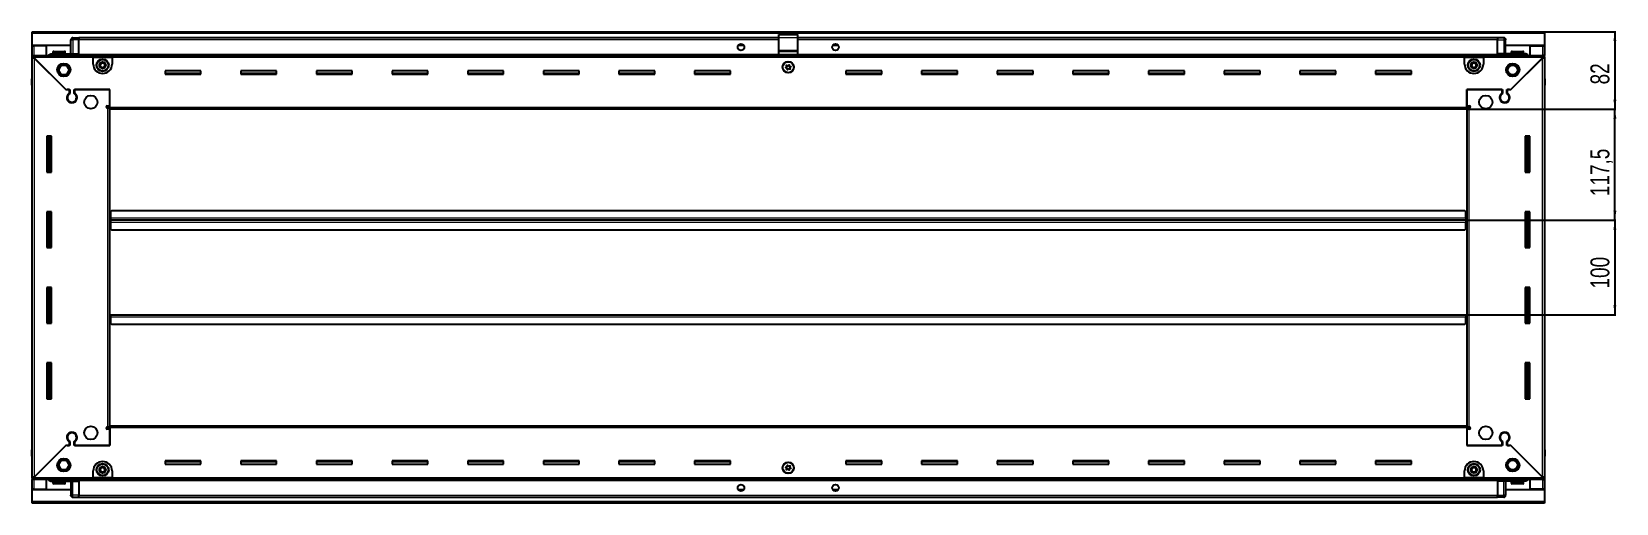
# Model space of a CAD drawing. Header units: millimetres. Extents: x 1132 to 7087, y -1042 to 1875.
# Drawn here: x 5412 to 7087, y 1198 to 1697 of the extents above; entities that cross this region are included whole.
import ezdxf

# ---------------------------------------------------------------- set-up
doc = ezdxf.new("R2010")
doc.units = ezdxf.units.MM
doc.layers.add('FORMAT', color=7, linetype='Continuous')
doc.styles.add('SLDTEXTSTYLE0', font='TXT', dxfattribs={"width": 0.75})
doc.dimstyles.new('SLDDIMSTYLE0', dxfattribs={"dimtxt": 20, "dimasz": 10, "dimexe": 0, "dimexo": 0.0625, "dimgap": 5, "dimtad": 2, "dimdec": 1, "dimrnd": 1e-09, "dimzin": 12, "dimdsep": 46, "dimtxsty": 'SLDTEXTSTYLE0', "dimsah": 1, "dimcen": 0.09, "dimadec": 0, "dimazin": 3, "dimtfac": 1, "dimtofl": 0, "dimtmove": 0, "dimatfit": 3, "dimfxl": 0, "dimfrac": 2, "dimtolj": 1, "dimtzin": 12, "dimarcsym": 0})

# ---------------------------------------------------------------- blocks, each defined once
blk = doc.blocks.new('_D_6')
at = {"layer": 'FORMAT'}
for p, q in [((7011.1, 1696.6), (7086.6, 1696.6)), ((7085.6, 1696.6), (7085.6, 1614.6)), ((6929.1, 1614.6), (7086.6, 1614.6))]:
    blk.add_line(p, q, dxfattribs=at)
for points in [[(7085.6, 1696.6), (7084.1, 1686.6), (7087.2, 1686.6)], [(7085.6, 1614.6), (7087.2, 1624.6), (7084.1, 1624.6)]]:
    blk.add_solid(points, dxfattribs=at)
at = {"layer": 'FORMAT', "insert": (7059.8, 1640.8), "char_height": 20, "attachment_point": 1, "rotation": 90, "style": 'SLDTEXTSTYLE0'}
blk.add_mtext('82', dxfattribs=at)
blk = doc.blocks.new('_D_7')
at = {"layer": 'FORMAT'}
for p, q in [((6929.1, 1614.6), (7086.6, 1614.6)), ((7085.6, 1497.1), (7085.6, 1614.6)), ((6928.1, 1497.1), (7086.6, 1497.1))]:
    blk.add_line(p, q, dxfattribs=at)
for points in [[(7085.6, 1614.6), (7084.1, 1604.6), (7087.2, 1604.6)], [(7085.6, 1497.1), (7087.2, 1507.1), (7084.1, 1507.1)]]:
    blk.add_solid(points, dxfattribs=at)
at = {"layer": 'FORMAT', "insert": (7059.8, 1522.6), "char_height": 20, "attachment_point": 1, "rotation": 90, "style": 'SLDTEXTSTYLE0'}
blk.add_mtext('117,5', dxfattribs=at)
blk = doc.blocks.new('_D_8')
at = {"layer": 'FORMAT'}
for p, q in [((6928.1, 1497.1), (7086.6, 1497.1)), ((7085.6, 1497.1), (7085.6, 1397.1)), ((6928.1, 1397.1), (7086.6, 1397.1))]:
    blk.add_line(p, q, dxfattribs=at)
for points in [[(7085.6, 1497.1), (7084.1, 1487.1), (7087.2, 1487.1)], [(7085.6, 1397.1), (7087.2, 1407.1), (7084.1, 1407.1)]]:
    blk.add_solid(points, dxfattribs=at)
at = {"layer": 'FORMAT', "insert": (7059.8, 1424.9), "char_height": 20, "attachment_point": 1, "rotation": 90, "style": 'SLDTEXTSTYLE0'}
blk.add_mtext('100', dxfattribs=at)

msp = doc.modelspace()

# ---------------------------------------------------------------- linework, layer by layer
at = {"color": 7, "linetype": 'Continuous', "lineweight": 25}
for p, q in [((5412.12, 1694.5), (5412.12, 1696.6)), ((5412.12, 1696.6), (7011.12, 1696.6)), ((5412.12, 1682.1), (5412.12, 1694.5)), ((6201.62, 1693.6), (6221.62, 1693.6)), ((6201.62, 1690.34), (6201.62, 1693.6)), ((6221.62, 1690.34), (6221.62, 1693.6)), ((7011.12, 1696.6), (7011.12, 1694.5)), ((7011.12, 1694.5), (7011.12, 1682.1)), ((5453.12, 1682.1), (5412.12, 1682.1)), ((5412.12, 1681.6), (5412.12, 1682.1)), ((5412.12, 1681.6), (5414.22, 1681.6)), ((5412.12, 1671.35), (5412.12, 1681.6)), ((5413.62, 1681.6), (5413.62, 1682.1)), ((5427.12, 1681.6), (5414.22, 1681.6)), ((5427.12, 1671.35), (5427.12, 1681.6)), ((5434.92, 1675.8), (5446.32, 1675.8)), ((5453.12, 1673.1), (5453.12, 1688.1)), ((5453.79, 1689.6), (5453.79, 1689.6)), ((5455.12, 1690.1), (5461.62, 1690.1)), ((5455.12, 1690.1), (5461.62, 1690.1)), ((5461.62, 1690.1), (5461.62, 1690.1)), ((5461.62, 1690.1), (5461.62, 1690.1)), ((5461.62, 1690.1), (5461.62, 1688.1)), ((6201.62, 1689.95), (5461.62, 1689.95)), ((5461.62, 1673.1), (5461.62, 1688.1)), ((6164.49, 1682.1), (6158.74, 1682.1)), ((6201.62, 1677.19), (6201.62, 1690.34)), ((6201.62, 1676.1), (6201.62, 1677.19)), ((6201.62, 1676.1), (6221.62, 1676.1)), ((6201.62, 1672.6), (6201.62, 1676.1)), ((6221.62, 1677.19), (6221.62, 1690.34)), ((6961.62, 1689.95), (6221.62, 1689.95)), ((6221.62, 1676.1), (6221.62, 1677.19)), ((6221.62, 1672.6), (6221.62, 1676.1)), ((6264.49, 1682.1), (6258.74, 1682.1)), ((6961.62, 1690.1), (6961.62, 1690.1)), ((6968.12, 1690.1), (6961.62, 1690.1)), ((6968.12, 1690.1), (6961.62, 1690.1)), ((6961.62, 1690.1), (6961.62, 1688.1)), ((6961.62, 1673.1), (6961.62, 1688.1)), ((6970.12, 1688.1), (6970.12, 1688.1)), ((6970.12, 1673.1), (6970.12, 1688.1)), ((7011.12, 1682.1), (6970.12, 1682.1)), ((6976.92, 1675.8), (6988.32, 1675.8)), ((6996.12, 1671.35), (6996.12, 1681.6)), ((6996.12, 1681.6), (7009.02, 1681.6)), ((7009.02, 1681.6), (7011.12, 1681.6)), ((7009.62, 1681.6), (7009.62, 1682.1)), ((7011.12, 1681.6), (7011.12, 1682.1)), ((7011.12, 1681.6), (7011.12, 1671.35)), ((5412.12, 1669.85), (5412.12, 1671.35)), ((5412.12, 1671.35), (5413.12, 1671.35)), ((5412.12, 1669.35), (5412.12, 1669.85)), ((5412.12, 1669.85), (5413.12, 1669.85)), ((5412.12, 1224.85), (5412.12, 1669.35)), ((5413.62, 1669.35), (5412.12, 1669.35)), ((5413.12, 1669.85), (5413.12, 1671.35)), ((5413.12, 1671.35), (5476.62, 1671.35)), ((5413.72, 1669.25), (5447.62, 1635.35)), ((5448.32, 1634.65), (5414.22, 1668.75)), ((5432.62, 1673.1), (5461.62, 1673.1)), ((5434.12, 1675), (5434.12, 1673.1)), ((5447.12, 1673.1), (5447.12, 1675)), ((5461.54, 1671.35), (5461.62, 1673.07)), ((5461.62, 1673.1), (5461.62, 1672.6)), ((5461.62, 1671.95), (6961.62, 1671.95)), ((5476.62, 1669.25), (5476.62, 1671.35)), ((5476.62, 1671.35), (5496.62, 1671.35)), ((5476.62, 1669.85), (5496.62, 1669.85)), ((5476.62, 1662.35), (5476.62, 1669.25)), ((5496.62, 1671.35), (5496.62, 1669.25)), ((5496.62, 1671.35), (6926.62, 1671.35)), ((5496.62, 1669.25), (5496.62, 1662.35)), ((6201.62, 1672.6), (6221.62, 1672.6)), ((6205.62, 1672.6), (6205.62, 1671.95)), ((6208.12, 1671.95), (6208.12, 1672.6)), ((6215.12, 1671.95), (6215.12, 1672.6)), ((6217.62, 1671.95), (6217.62, 1672.6)), ((6926.62, 1669.25), (6926.62, 1671.35)), ((6926.62, 1671.35), (6946.62, 1671.35)), ((6926.62, 1669.85), (6946.62, 1669.85)), ((6926.62, 1662.35), (6926.62, 1669.25)), ((6946.62, 1671.35), (7010.12, 1671.35)), ((6946.62, 1671.35), (6946.62, 1669.25)), ((6946.62, 1669.25), (6946.62, 1662.35)), ((6961.62, 1673.1), (6961.62, 1672.6)), ((6990.62, 1673.1), (6961.62, 1673.1)), ((6961.62, 1673.07), (6961.69, 1671.35)), ((7009.02, 1668.75), (6974.92, 1634.65)), ((6975.62, 1635.35), (7009.52, 1669.25)), ((6976.12, 1675), (6976.12, 1673.1)), ((6989.12, 1673.1), (6989.12, 1675)), ((7009.62, 1669.35), (7011.12, 1669.35)), ((7010.12, 1669.85), (7010.12, 1671.35)), ((7010.12, 1671.35), (7011.12, 1671.35)), ((7010.12, 1669.85), (7011.12, 1669.85)), ((7011.12, 1669.85), (7011.12, 1671.35)), ((7011.12, 1669.85), (7011.12, 1669.35)), ((7011.12, 1669.35), (7011.12, 1224.85)), ((5411.62, 1646.6), (5411.62, 1640.1)), ((5411.62, 1640.1), (5411.62, 1646.6)), ((5590.62, 1655.1), (5552.62, 1655.1)), ((5552.62, 1655.1), (5552.62, 1651.6)), ((5590.62, 1652.35), (5552.62, 1652.35)), ((5552.62, 1651.6), (5590.62, 1651.6)), ((5590.62, 1651.6), (5590.62, 1655.1)), ((5670.62, 1655.1), (5632.62, 1655.1)), ((5632.62, 1655.1), (5632.62, 1651.6)), ((5670.62, 1652.35), (5632.62, 1652.35)), ((5632.62, 1651.6), (5670.62, 1651.6)), ((5670.62, 1651.6), (5670.62, 1655.1)), ((5750.62, 1655.1), (5712.62, 1655.1)), ((5712.62, 1655.1), (5712.62, 1651.6)), ((5750.62, 1652.35), (5712.62, 1652.35)), ((5712.62, 1651.6), (5750.62, 1651.6)), ((5750.62, 1651.6), (5750.62, 1655.1)), ((5830.62, 1655.1), (5792.62, 1655.1)), ((5792.62, 1655.1), (5792.62, 1651.6)), ((5830.62, 1652.35), (5792.62, 1652.35)), ((5792.62, 1651.6), (5830.62, 1651.6)), ((5830.62, 1651.6), (5830.62, 1655.1)), ((5910.62, 1655.1), (5872.62, 1655.1)), ((5872.62, 1655.1), (5872.62, 1651.6)), ((5910.62, 1652.35), (5872.62, 1652.35)), ((5872.62, 1651.6), (5910.62, 1651.6)), ((5910.62, 1651.6), (5910.62, 1655.1)), ((5990.62, 1655.1), (5952.62, 1655.1)), ((5952.62, 1655.1), (5952.62, 1651.6)), ((5990.62, 1652.35), (5952.62, 1652.35)), ((5952.62, 1651.6), (5990.62, 1651.6)), ((5990.62, 1651.6), (5990.62, 1655.1)), ((6070.62, 1655.1), (6032.62, 1655.1)), ((6032.62, 1655.1), (6032.62, 1651.6)), ((6070.62, 1652.35), (6032.62, 1652.35)), ((6032.62, 1651.6), (6070.62, 1651.6)), ((6070.62, 1651.6), (6070.62, 1655.1)), ((6150.62, 1655.1), (6112.62, 1655.1)), ((6112.62, 1655.1), (6112.62, 1651.6)), ((6150.62, 1652.35), (6112.62, 1652.35)), ((6112.62, 1651.6), (6150.62, 1651.6)), ((6150.62, 1651.6), (6150.62, 1655.1)), ((6310.62, 1655.1), (6272.62, 1655.1)), ((6272.62, 1655.1), (6272.62, 1651.6)), ((6310.62, 1652.35), (6272.62, 1652.35)), ((6272.62, 1651.6), (6310.62, 1651.6)), ((6310.62, 1651.6), (6310.62, 1655.1)), ((6390.62, 1655.1), (6352.62, 1655.1)), ((6352.62, 1655.1), (6352.62, 1651.6)), ((6390.62, 1652.35), (6352.62, 1652.35)), ((6352.62, 1651.6), (6390.62, 1651.6)), ((6390.62, 1651.6), (6390.62, 1655.1)), ((6470.62, 1655.1), (6432.62, 1655.1)), ((6432.62, 1655.1), (6432.62, 1651.6)), ((6470.62, 1652.35), (6432.62, 1652.35)), ((6432.62, 1651.6), (6470.62, 1651.6)), ((6470.62, 1651.6), (6470.62, 1655.1)), ((6550.62, 1655.1), (6512.62, 1655.1)), ((6512.62, 1655.1), (6512.62, 1651.6)), ((6550.62, 1652.35), (6512.62, 1652.35)), ((6512.62, 1651.6), (6550.62, 1651.6)), ((6550.62, 1651.6), (6550.62, 1655.1)), ((6630.62, 1655.1), (6592.62, 1655.1)), ((6592.62, 1655.1), (6592.62, 1651.6)), ((6630.62, 1652.35), (6592.62, 1652.35)), ((6592.62, 1651.6), (6630.62, 1651.6)), ((6630.62, 1651.6), (6630.62, 1655.1)), ((6710.62, 1655.1), (6672.62, 1655.1)), ((6672.62, 1655.1), (6672.62, 1651.6)), ((6710.62, 1652.35), (6672.62, 1652.35)), ((6672.62, 1651.6), (6710.62, 1651.6)), ((6710.62, 1651.6), (6710.62, 1655.1)), ((6790.62, 1655.1), (6752.62, 1655.1)), ((6752.62, 1655.1), (6752.62, 1651.6)), ((6790.62, 1652.35), (6752.62, 1652.35)), ((6752.62, 1651.6), (6790.62, 1651.6)), ((6790.62, 1651.6), (6790.62, 1655.1)), ((6870.62, 1655.1), (6832.62, 1655.1)), ((6832.62, 1655.1), (6832.62, 1651.6)), ((6870.62, 1652.35), (6832.62, 1652.35)), ((6832.62, 1651.6), (6870.62, 1651.6)), ((6870.62, 1651.6), (6870.62, 1655.1)), ((7011.12, 1647.93), (7011.12, 1647.93)), ((7011.62, 1646.6), (7011.62, 1640.1)), ((7011.62, 1640.1), (7011.62, 1646.6)), ((5411.62, 1640.1), (5411.62, 1640.1)), ((5412.12, 1640.1), (5411.62, 1640.1)), ((5411.77, 1640.1), (5411.77, 1254.1)), ((5447.62, 1635.35), (5451.82, 1635.35)), ((5449.02, 1635.35), (5448.32, 1634.65)), ((5451.12, 1635.35), (5449.02, 1635.35)), ((5451.12, 1635.35), (5451.12, 1631.46)), ((5451.82, 1635.35), (5451.82, 1631.07)), ((5456.42, 1635.35), (5494.12, 1635.35)), ((5456.42, 1631.07), (5456.42, 1635.35)), ((5457.12, 1631.46), (5457.12, 1635.35)), ((5494.12, 1635.35), (5457.12, 1635.35)), ((5494.12, 1616.7), (5494.12, 1635.35)), ((5494.12, 1618.1), (5494.12, 1635.35)), ((6929.12, 1635.35), (6966.82, 1635.35)), ((6929.12, 1616.7), (6929.12, 1635.35)), ((6929.12, 1635.35), (6929.12, 1618.1)), ((6966.12, 1635.35), (6929.12, 1635.35)), ((6966.12, 1635.35), (6966.12, 1631.46)), ((6966.82, 1635.35), (6966.82, 1631.07)), ((6971.42, 1635.35), (6975.62, 1635.35)), ((6971.42, 1631.07), (6971.42, 1635.35)), ((6974.22, 1635.35), (6972.12, 1635.35)), ((6972.12, 1631.46), (6972.12, 1635.35)), ((6974.92, 1634.65), (6974.22, 1635.35)), ((7011.12, 1640.1), (7011.62, 1640.1)), ((7011.47, 1254.1), (7011.47, 1640.1)), ((7011.62, 1640.1), (7011.62, 1640.1)), ((7011.62, 1640.1), (7011.62, 1640.1)), ((5452.12, 1622.49), (5452.12, 1621.73)), ((5491.27, 1618.1), (5494.12, 1618.1)), ((5492.02, 1616.1), (5491.27, 1616.1)), ((5492.02, 1616.1), (5494.12, 1616.1)), ((5494.12, 1617.1), (5492.12, 1617.1)), ((5492.12, 1617.1), (5492.12, 1616.1)), ((5494.12, 1614.6), (5494.12, 1616.7)), ((6929.12, 1614.6), (5494.12, 1614.6)), ((5494.12, 1279.6), (5494.12, 1614.6)), ((6929.12, 1618.1), (6931.97, 1618.1)), ((6931.12, 1617.1), (6929.12, 1617.1)), ((6929.12, 1616.7), (6929.12, 1614.6)), ((6929.12, 1616.1), (6931.22, 1616.1)), ((6929.12, 1614.6), (6929.12, 1279.6)), ((6931.12, 1616.1), (6931.12, 1617.1)), ((6931.97, 1616.1), (6931.22, 1616.1)), ((6971.12, 1622.49), (6971.12, 1621.73)), ((5432.62, 1586.1), (5427.62, 1586.1)), ((5427.62, 1586.1), (5427.62, 1548.1)), ((5429.77, 1548.1), (5429.77, 1586.1)), ((5431.56, 1548.1), (5431.56, 1586.1)), ((5431.59, 1548.1), (5431.59, 1586.1)), ((5432.62, 1548.1), (5432.62, 1586.1)), ((6990.62, 1586.1), (6990.62, 1548.1)), ((6995.62, 1586.1), (6990.62, 1586.1)), ((6991.64, 1586.1), (6991.64, 1548.1)), ((6991.67, 1586.1), (6991.67, 1548.1)), ((6993.47, 1586.1), (6993.47, 1548.1)), ((6995.62, 1548.1), (6995.62, 1586.1)), ((5427.62, 1548.1), (5432.62, 1548.1)), ((6990.62, 1548.1), (6995.62, 1548.1)), ((5432.62, 1506.1), (5427.62, 1506.1)), ((5427.62, 1506.1), (5427.62, 1468.1)), ((5429.77, 1468.1), (5429.77, 1506.1)), ((5431.56, 1468.1), (5431.56, 1506.1)), ((5431.59, 1468.1), (5431.59, 1506.1)), ((5432.62, 1468.1), (5432.62, 1506.1)), ((5494.87, 1497.1), (5494.12, 1497.1)), ((5495.12, 1499.95), (5494.87, 1499.95)), ((5494.87, 1499.95), (5494.87, 1497.1)), ((5494.87, 1497.1), (5494.87, 1494.25)), ((5494.87, 1494.25), (5495.12, 1494.25)), ((5496.12, 1507.1), (5495.12, 1506.1)), ((5495.12, 1506.1), (5495.12, 1499.2)), ((5495.12, 1497.1), (5495.12, 1499.2)), ((6928.12, 1497.1), (5495.12, 1497.1)), ((5495.12, 1495), (5495.12, 1497.1)), ((5495.12, 1495), (5495.12, 1488.1)), ((6927.12, 1507.1), (5496.12, 1507.1)), ((6928.12, 1506.1), (6927.12, 1507.1)), ((6928.12, 1499.2), (6928.12, 1506.1)), ((6928.37, 1499.95), (6928.12, 1499.95)), ((6928.12, 1499.2), (6928.12, 1497.1)), ((6928.12, 1497.1), (6928.12, 1495)), ((6928.12, 1488.1), (6928.12, 1495)), ((6928.12, 1494.25), (6928.37, 1494.25)), ((6928.37, 1497.1), (6928.37, 1499.95)), ((6929.12, 1497.1), (6928.37, 1497.1)), ((6928.37, 1494.25), (6928.37, 1497.1)), ((6990.62, 1506.1), (6990.62, 1468.1)), ((6995.62, 1506.1), (6990.62, 1506.1)), ((6991.64, 1506.1), (6991.64, 1468.1)), ((6991.67, 1506.1), (6991.67, 1468.1)), ((6993.47, 1506.1), (6993.47, 1468.1)), ((6995.62, 1468.1), (6995.62, 1506.1)), ((5495.12, 1488.1), (5496.12, 1487.1)), ((5496.12, 1487.1), (6927.12, 1487.1)), ((6927.12, 1487.1), (6928.12, 1488.1)), ((5427.62, 1468.1), (5432.62, 1468.1)), ((6990.62, 1468.1), (6995.62, 1468.1)), ((5432.62, 1426.1), (5427.62, 1426.1)), ((5427.62, 1426.1), (5427.62, 1388.1)), ((5429.77, 1388.1), (5429.77, 1426.1)), ((5431.56, 1388.1), (5431.56, 1426.1)), ((5431.59, 1388.1), (5431.59, 1426.1)), ((5432.62, 1388.1), (5432.62, 1426.1)), ((6990.62, 1426.1), (6990.62, 1388.1)), ((6995.62, 1426.1), (6990.62, 1426.1)), ((6991.64, 1426.1), (6991.64, 1388.1)), ((6991.67, 1426.1), (6991.67, 1388.1)), ((6993.47, 1426.1), (6993.47, 1388.1)), ((6995.62, 1388.1), (6995.62, 1426.1)), ((5494.12, 1397.1), (5494.87, 1397.1)), ((5494.87, 1397.1), (5494.87, 1394.25)), ((5494.87, 1394.25), (5495.12, 1394.25)), ((5495.12, 1395), (5495.12, 1397.1)), ((5495.12, 1397.1), (6928.12, 1397.1)), ((5495.12, 1395), (5495.12, 1388.1)), ((6928.12, 1397.1), (6928.12, 1395)), ((6928.12, 1388.1), (6928.12, 1395)), ((6928.12, 1394.25), (6928.37, 1394.25)), ((6928.37, 1394.25), (6928.37, 1397.1)), ((6928.37, 1397.1), (6929.12, 1397.1)), ((5427.62, 1388.1), (5432.62, 1388.1)), ((5495.12, 1388.1), (5496.12, 1387.1)), ((5496.12, 1387.1), (6927.12, 1387.1)), ((6927.12, 1387.1), (6928.12, 1388.1)), ((6990.62, 1388.1), (6995.62, 1388.1)), ((5432.62, 1346.1), (5427.62, 1346.1)), ((5427.62, 1346.1), (5427.62, 1308.1)), ((5429.77, 1308.1), (5429.77, 1346.1)), ((5431.56, 1308.1), (5431.56, 1346.1)), ((5431.59, 1308.1), (5431.59, 1346.1)), ((5432.62, 1308.1), (5432.62, 1346.1)), ((6990.62, 1346.1), (6990.62, 1308.1)), ((6995.62, 1346.1), (6990.62, 1346.1)), ((6991.64, 1346.1), (6991.64, 1308.1)), ((6991.67, 1346.1), (6991.67, 1308.1)), ((6993.47, 1346.1), (6993.47, 1308.1)), ((6995.62, 1308.1), (6995.62, 1346.1)), ((5427.62, 1308.1), (5432.62, 1308.1)), ((6990.62, 1308.1), (6995.62, 1308.1)), ((5491.27, 1278.1), (5492.02, 1278.1)), ((5494.12, 1276.1), (5491.27, 1276.1)), ((5494.12, 1278.1), (5492.02, 1278.1)), ((5492.12, 1278.1), (5492.12, 1277.1)), ((5492.12, 1277.1), (5494.12, 1277.1)), ((5494.12, 1279.6), (6929.12, 1279.6)), ((5494.12, 1277.5), (5494.12, 1279.6)), ((5494.12, 1277.5), (5494.12, 1258.85)), ((5494.12, 1258.85), (5494.12, 1276.1)), ((6929.12, 1279.6), (6929.12, 1277.5)), ((6931.22, 1278.1), (6929.12, 1278.1)), ((6929.12, 1277.5), (6929.12, 1258.85)), ((6929.12, 1277.1), (6931.12, 1277.1)), ((6929.12, 1276.1), (6929.12, 1258.85)), ((6931.97, 1276.1), (6929.12, 1276.1)), ((6931.12, 1277.1), (6931.12, 1278.1)), ((6931.22, 1278.1), (6931.97, 1278.1)), ((5447.62, 1258.85), (5413.72, 1224.95)), ((5414.22, 1225.45), (5448.32, 1259.55)), ((5451.82, 1258.85), (5447.62, 1258.85)), ((5448.32, 1259.55), (5449.02, 1258.85)), ((5449.02, 1258.85), (5451.12, 1258.85)), ((5451.12, 1262.74), (5451.12, 1258.85)), ((5451.82, 1263.14), (5451.82, 1258.85)), ((5452.12, 1272.48), (5452.12, 1271.72)), ((5456.42, 1258.85), (5456.42, 1263.14)), ((5494.12, 1258.85), (5456.42, 1258.85)), ((5457.12, 1258.85), (5457.12, 1262.74)), ((5457.12, 1258.85), (5494.12, 1258.85)), ((6966.82, 1258.85), (6929.12, 1258.85)), ((6929.12, 1258.85), (6966.12, 1258.85)), ((6966.12, 1262.74), (6966.12, 1258.85)), ((6966.82, 1263.14), (6966.82, 1258.85)), ((6971.12, 1272.48), (6971.12, 1271.72)), ((6971.42, 1258.85), (6971.42, 1263.14)), ((6975.62, 1258.85), (6971.42, 1258.85)), ((6972.12, 1258.85), (6972.12, 1262.74)), ((6972.12, 1258.85), (6974.22, 1258.85)), ((6974.22, 1258.85), (6974.92, 1259.55)), ((6974.92, 1259.55), (7009.02, 1225.45)), ((7009.52, 1224.95), (6975.62, 1258.85)), ((5411.62, 1247.6), (5411.62, 1254.1)), ((5411.62, 1254.1), (5411.62, 1254.1)), ((5411.62, 1254.1), (5411.62, 1254.1)), ((5411.62, 1254.1), (5411.62, 1247.6)), ((5412.12, 1254.1), (5411.62, 1254.1)), ((5412.12, 1246.28), (5412.12, 1246.28)), ((5590.62, 1242.6), (5552.62, 1242.6)), ((5552.62, 1242.6), (5552.62, 1239.1)), ((5552.62, 1241.85), (5590.62, 1241.85)), ((5590.62, 1239.1), (5590.62, 1242.6)), ((5670.62, 1242.6), (5632.62, 1242.6)), ((5632.62, 1242.6), (5632.62, 1239.1)), ((5632.62, 1241.85), (5670.62, 1241.85)), ((5670.62, 1239.1), (5670.62, 1242.6)), ((5750.62, 1242.6), (5712.62, 1242.6)), ((5712.62, 1242.6), (5712.62, 1239.1)), ((5712.62, 1241.85), (5750.62, 1241.85)), ((5750.62, 1239.1), (5750.62, 1242.6)), ((5830.62, 1242.6), (5792.62, 1242.6)), ((5792.62, 1242.6), (5792.62, 1239.1)), ((5792.62, 1241.85), (5830.62, 1241.85)), ((5830.62, 1239.1), (5830.62, 1242.6)), ((5910.62, 1242.6), (5872.62, 1242.6)), ((5872.62, 1242.6), (5872.62, 1239.1)), ((5872.62, 1241.85), (5910.62, 1241.85)), ((5910.62, 1239.1), (5910.62, 1242.6)), ((5990.62, 1242.6), (5952.62, 1242.6)), ((5952.62, 1242.6), (5952.62, 1239.1)), ((5952.62, 1241.85), (5990.62, 1241.85)), ((5990.62, 1239.1), (5990.62, 1242.6)), ((6070.62, 1242.6), (6032.62, 1242.6)), ((6032.62, 1242.6), (6032.62, 1239.1)), ((6032.62, 1241.85), (6070.62, 1241.85)), ((6070.62, 1239.1), (6070.62, 1242.6)), ((6150.62, 1242.6), (6112.62, 1242.6)), ((6112.62, 1242.6), (6112.62, 1239.1)), ((6112.62, 1241.85), (6150.62, 1241.85)), ((6150.62, 1239.1), (6150.62, 1242.6)), ((6310.62, 1242.6), (6272.62, 1242.6)), ((6272.62, 1242.6), (6272.62, 1239.1)), ((6272.62, 1241.85), (6310.62, 1241.85)), ((6310.62, 1239.1), (6310.62, 1242.6)), ((6390.62, 1242.6), (6352.62, 1242.6)), ((6352.62, 1242.6), (6352.62, 1239.1)), ((6352.62, 1241.85), (6390.62, 1241.85)), ((6390.62, 1239.1), (6390.62, 1242.6)), ((6470.62, 1242.6), (6432.62, 1242.6)), ((6432.62, 1242.6), (6432.62, 1239.1)), ((6432.62, 1241.85), (6470.62, 1241.85)), ((6470.62, 1239.1), (6470.62, 1242.6)), ((6550.62, 1242.6), (6512.62, 1242.6)), ((6512.62, 1242.6), (6512.62, 1239.1)), ((6512.62, 1241.85), (6550.62, 1241.85)), ((6550.62, 1239.1), (6550.62, 1242.6)), ((6630.62, 1242.6), (6592.62, 1242.6)), ((6592.62, 1242.6), (6592.62, 1239.1)), ((6592.62, 1241.85), (6630.62, 1241.85)), ((6630.62, 1239.1), (6630.62, 1242.6)), ((6710.62, 1242.6), (6672.62, 1242.6)), ((6672.62, 1242.6), (6672.62, 1239.1)), ((6672.62, 1241.85), (6710.62, 1241.85)), ((6710.62, 1239.1), (6710.62, 1242.6)), ((6790.62, 1242.6), (6752.62, 1242.6)), ((6752.62, 1242.6), (6752.62, 1239.1)), ((6752.62, 1241.85), (6790.62, 1241.85)), ((6790.62, 1239.1), (6790.62, 1242.6)), ((6870.62, 1242.6), (6832.62, 1242.6)), ((6832.62, 1242.6), (6832.62, 1239.1)), ((6832.62, 1241.85), (6870.62, 1241.85)), ((6870.62, 1239.1), (6870.62, 1242.6)), ((7011.12, 1254.1), (7011.62, 1254.1)), ((7011.62, 1254.1), (7011.62, 1254.1)), ((7011.62, 1247.6), (7011.62, 1254.1)), ((7011.62, 1254.1), (7011.62, 1247.6)), ((5412.12, 1224.35), (5412.12, 1224.85)), ((5413.62, 1224.85), (5412.12, 1224.85)), ((5412.12, 1224.35), (5412.12, 1222.85)), ((5413.12, 1224.35), (5412.12, 1224.35)), ((5413.12, 1224.35), (5413.12, 1222.85)), ((5476.62, 1224.95), (5476.62, 1231.85)), ((5476.62, 1222.85), (5476.62, 1224.95)), ((5496.62, 1224.35), (5476.62, 1224.35)), ((5496.62, 1231.85), (5496.62, 1224.95)), ((5496.62, 1224.95), (5496.62, 1222.85)), ((5552.62, 1239.1), (5590.62, 1239.1)), ((5632.62, 1239.1), (5670.62, 1239.1)), ((5712.62, 1239.1), (5750.62, 1239.1)), ((5792.62, 1239.1), (5830.62, 1239.1)), ((5872.62, 1239.1), (5910.62, 1239.1)), ((5952.62, 1239.1), (5990.62, 1239.1)), ((6032.62, 1239.1), (6070.62, 1239.1)), ((6112.62, 1239.1), (6150.62, 1239.1)), ((6272.62, 1239.1), (6310.62, 1239.1)), ((6352.62, 1239.1), (6390.62, 1239.1)), ((6432.62, 1239.1), (6470.62, 1239.1)), ((6512.62, 1239.1), (6550.62, 1239.1)), ((6592.62, 1239.1), (6630.62, 1239.1)), ((6672.62, 1239.1), (6710.62, 1239.1)), ((6752.62, 1239.1), (6790.62, 1239.1)), ((6832.62, 1239.1), (6870.62, 1239.1)), ((6926.62, 1224.95), (6926.62, 1231.85)), ((6926.62, 1222.85), (6926.62, 1224.95)), ((6946.62, 1224.35), (6926.62, 1224.35)), ((6946.62, 1231.85), (6946.62, 1224.95)), ((6946.62, 1224.95), (6946.62, 1222.85)), ((7009.62, 1224.85), (7011.12, 1224.85)), ((7010.12, 1224.35), (7010.12, 1222.85)), ((7011.12, 1224.35), (7010.12, 1224.35)), ((7011.12, 1224.85), (7011.12, 1224.35)), ((7011.12, 1224.35), (7011.12, 1222.85)), ((5412.12, 1212.6), (5412.12, 1222.85)), ((5413.12, 1222.85), (5412.12, 1222.85)), ((5414.22, 1212.6), (5412.12, 1212.6)), ((5412.12, 1212.1), (5412.12, 1212.6)), ((5412.12, 1212.1), (5453.12, 1212.1)), ((5412.12, 1199.7), (5412.12, 1212.1)), ((5476.62, 1222.85), (5413.12, 1222.85)), ((5413.62, 1212.1), (5413.62, 1212.6)), ((5414.22, 1212.6), (5427.12, 1212.6)), ((5427.12, 1212.6), (5427.12, 1222.85)), ((5432.62, 1221.1), (5461.62, 1221.1)), ((5434.12, 1221.1), (5434.12, 1219.2)), ((5438.69, 1218.4), (5434.92, 1218.4)), ((5446.32, 1218.4), (5438.69, 1218.4)), ((5447.12, 1219.2), (5447.12, 1221.1)), ((5453.12, 1221.1), (5453.12, 1206.1)), ((5461.62, 1221.14), (5461.54, 1222.85)), ((6961.62, 1222.25), (5461.62, 1222.25)), ((5461.62, 1221.1), (5461.62, 1221.6)), ((5461.62, 1221.1), (5461.62, 1206.1)), ((5496.62, 1222.85), (5476.62, 1222.85)), ((6926.62, 1222.85), (5496.62, 1222.85)), ((6158.74, 1212.1), (6164.49, 1212.1)), ((6258.74, 1212.1), (6264.49, 1212.1)), ((6946.62, 1222.85), (6926.62, 1222.85)), ((7010.12, 1222.85), (6946.62, 1222.85)), ((6961.69, 1222.85), (6961.62, 1221.14)), ((6961.62, 1221.1), (6961.62, 1221.6)), ((6990.62, 1221.1), (6961.62, 1221.1)), ((6961.62, 1221.1), (6961.62, 1206.1)), ((6970.12, 1221.1), (6970.12, 1206.1)), ((6970.12, 1212.1), (7011.12, 1212.1)), ((6976.12, 1221.1), (6976.12, 1219.2)), ((6983.91, 1218.4), (6976.92, 1218.4)), ((6988.32, 1218.4), (6983.91, 1218.4)), ((6989.12, 1219.2), (6989.12, 1221.1)), ((6996.12, 1212.6), (6996.12, 1222.85)), ((7009.02, 1212.6), (6996.12, 1212.6)), ((7011.12, 1212.6), (7009.02, 1212.6)), ((7009.62, 1212.1), (7009.62, 1212.6)), ((7011.12, 1222.85), (7010.12, 1222.85)), ((7011.12, 1222.85), (7011.12, 1212.6)), ((7011.12, 1212.1), (7011.12, 1212.6)), ((7011.12, 1212.1), (7011.12, 1199.7)), ((5412.12, 1197.6), (5412.12, 1199.7)), ((7011.12, 1197.6), (5412.12, 1197.6)), ((5453.12, 1206.1), (5453.12, 1206.1)), ((5455.12, 1204.1), (5461.62, 1204.1)), ((5455.12, 1204.1), (5461.62, 1204.1)), ((5461.62, 1204.1), (5461.62, 1206.1)), ((5461.62, 1204.25), (6961.62, 1204.25)), ((5461.62, 1204.1), (5461.62, 1204.1)), ((6961.62, 1204.1), (6961.62, 1206.1)), ((6968.12, 1204.1), (6961.62, 1204.1)), ((6961.62, 1204.1), (6961.62, 1204.1)), ((6961.62, 1204.1), (6961.62, 1204.1)), ((6968.12, 1204.1), (6961.62, 1204.1)), ((6969.44, 1204.6), (6969.44, 1204.6)), ((7011.12, 1199.7), (7011.12, 1197.6))]:
    msp.add_line(p, q, dxfattribs=at)
at = {"color": 8, "linetype": 'Continuous', "lineweight": 18}
for p, q in [((7011.12, 1694.5), (5412.12, 1694.5)), ((5414.22, 1681.6), (5414.22, 1682.1)), ((5414.22, 1671.35), (5414.22, 1681.6)), ((5453.12, 1688.1), (5455.12, 1688.1)), ((5455.12, 1690.1), (5455.12, 1688.1)), ((5455.12, 1688.1), (5455.12, 1673.1)), ((5461.62, 1688.1), (5455.12, 1688.1)), ((6201.62, 1687.95), (5461.62, 1687.95)), ((6201.62, 1690.34), (6221.62, 1690.34)), ((6201.62, 1677.19), (6221.62, 1677.19)), ((6961.62, 1687.95), (6221.62, 1687.95)), ((6961.62, 1688.1), (6968.12, 1688.1)), ((6968.12, 1690.1), (6968.12, 1688.1)), ((6970.12, 1688.1), (6968.12, 1688.1)), ((6968.12, 1688.1), (6968.12, 1673.1)), ((7009.02, 1682.1), (7009.02, 1681.6)), ((7009.02, 1681.6), (7009.02, 1671.35)), ((5476.62, 1669.25), (5413.72, 1669.25)), ((5414.22, 1668.75), (5414.22, 1225.45)), ((5434.12, 1675), (5447.12, 1675)), ((6201.62, 1672.6), (5461.62, 1672.6)), ((6961.62, 1671.37), (5461.62, 1671.37)), ((5476.62, 1669.25), (5496.62, 1669.25)), ((6926.62, 1669.25), (5496.62, 1669.25)), ((6207.62, 1671.95), (6207.62, 1672.6)), ((6215.62, 1671.95), (6215.62, 1672.6)), ((6961.62, 1672.6), (6221.62, 1672.6)), ((6926.62, 1669.25), (6946.62, 1669.25)), ((7009.52, 1669.25), (6946.62, 1669.25)), ((6976.12, 1675), (6989.12, 1675)), ((7009.02, 1225.45), (7009.02, 1668.75)), ((5412.12, 1646.6), (5411.62, 1646.6)), ((7011.12, 1646.6), (7011.62, 1646.6)), ((5492.02, 1278.1), (5492.02, 1616.1)), ((5494.12, 1616.7), (6929.12, 1616.7)), ((6931.22, 1616.1), (6931.22, 1278.1)), ((5429.12, 1586.1), (5429.12, 1548.1)), ((5430.35, 1586.1), (5430.35, 1548.1)), ((6992.88, 1548.1), (6992.88, 1586.1)), ((6994.12, 1548.1), (6994.12, 1586.1)), ((5429.12, 1506.1), (5429.12, 1468.1)), ((5430.35, 1506.1), (5430.35, 1468.1)), ((6928.12, 1499.2), (5495.12, 1499.2)), ((5495.12, 1495), (6928.12, 1495)), ((6992.88, 1468.1), (6992.88, 1506.1)), ((6994.12, 1468.1), (6994.12, 1506.1)), ((5429.12, 1426.1), (5429.12, 1388.1)), ((5430.35, 1426.1), (5430.35, 1388.1)), ((6992.88, 1388.1), (6992.88, 1426.1)), ((6994.12, 1388.1), (6994.12, 1426.1)), ((5495.12, 1395), (6928.12, 1395)), ((5429.12, 1346.1), (5429.12, 1308.1)), ((5430.35, 1346.1), (5430.35, 1308.1)), ((6992.88, 1308.1), (6992.88, 1346.1)), ((6994.12, 1308.1), (6994.12, 1346.1)), ((6929.12, 1277.5), (5494.12, 1277.5)), ((5412.12, 1247.6), (5411.62, 1247.6)), ((7011.12, 1247.6), (7011.62, 1247.6)), ((5413.72, 1224.95), (5476.62, 1224.95)), ((5496.62, 1224.95), (5476.62, 1224.95)), ((5496.62, 1224.95), (6926.62, 1224.95)), ((6946.62, 1224.95), (6926.62, 1224.95)), ((6946.62, 1224.95), (7009.52, 1224.95)), ((5414.22, 1212.6), (5414.22, 1222.85)), ((5414.22, 1212.1), (5414.22, 1212.6)), ((5438.42, 1219.2), (5434.12, 1219.2)), ((5447.12, 1219.2), (5438.42, 1219.2)), ((5455.12, 1206.1), (5455.12, 1221.1)), ((5461.62, 1222.84), (6961.62, 1222.84)), ((5461.62, 1221.6), (6961.62, 1221.6)), ((6968.12, 1206.1), (6968.12, 1221.1)), ((6984.09, 1219.2), (6976.12, 1219.2)), ((6989.12, 1219.2), (6984.09, 1219.2)), ((7009.02, 1222.85), (7009.02, 1212.6)), ((7009.02, 1212.6), (7009.02, 1212.1)), ((7011.12, 1199.7), (5412.12, 1199.7)), ((5453.12, 1206.1), (5455.12, 1206.1)), ((5455.12, 1204.1), (5455.12, 1206.1)), ((5461.62, 1206.1), (5455.12, 1206.1)), ((5461.62, 1206.25), (6961.62, 1206.25)), ((6961.62, 1206.1), (6968.12, 1206.1)), ((6970.12, 1206.1), (6968.12, 1206.1)), ((6968.12, 1204.1), (6968.12, 1206.1))]:
    msp.add_line(p, q, dxfattribs=at)
at = {"color": 7, "linetype": 'Continuous', "lineweight": 25, "flags": 128}
for points in [[(6969.97, 1688.86), (6970.08, 1688.49), (6970.12, 1688.1)], [(5453.26, 1205.35), (5453.15, 1205.71), (5453.12, 1206.1)]]:
    msp.add_lwpolyline(points, dxfattribs=at)
at = {"color": 7, "linetype": 'Continuous', "lineweight": 25}
for centre, radius in [((6161.62, 1680.1), 3.5), ((6261.62, 1680.1), 3.5), ((5445.62, 1656.1), 7), ((5445.62, 1656.1), 6.02), ((5445.62, 1656.1), 5.1), ((5486.62, 1661.1), 6.5), ((5486.62, 1661.1), 3.46), ((6211.62, 1659.1), 6), ((6211.62, 1658.95), 5.79), ((6211.62, 1658.95), 1.85), ((6936.62, 1661.1), 6.5), ((6936.62, 1661.1), 3.46), ((6977.62, 1656.1), 7), ((6977.62, 1656.1), 6.02), ((6977.62, 1656.1), 5.1), ((5474.12, 1622.1), 7), ((6949.12, 1622.1), 7), ((5474.12, 1272.1), 7), ((6949.12, 1272.1), 7), ((5445.62, 1238.1), 7), ((5445.62, 1238.1), 6.02), ((5445.62, 1238.1), 5.1), ((6211.62, 1235.1), 6), ((6211.62, 1235.25), 5.79), ((6977.62, 1238.1), 7), ((6977.62, 1238.1), 6.03), ((6977.62, 1238.1), 5.1), ((5486.62, 1233.1), 6.5), ((5486.62, 1233.1), 3.46), ((6211.62, 1235.25), 1.85), ((6936.62, 1233.1), 6.5), ((6936.62, 1233.1), 3.46), ((6161.62, 1214.1), 3.5), ((6261.62, 1214.1), 3.5)]:
    msp.add_circle(centre, radius, dxfattribs=at)
at = {"color": 8, "linetype": 'Continuous', "lineweight": 18}
for centre in [(5486.62, 1661.1), (6936.62, 1661.1), (5486.62, 1233.1), (6936.62, 1233.1)]:
    msp.add_circle(centre, 5.7, dxfattribs=at)
at = {"color": 7, "linetype": 'Continuous', "lineweight": 25}
for centre, radius, start, end in [((5434.92, 1675), 0.8, 90, 180), ((5446.32, 1675), 0.8, 0, 90), ((5455.12, 1688.1), 2, 90, 180), ((5455.12, 1688.1), 2, 123.94202, 131.40962), ((5455.12, 1688.1), 2, 90, 108.58003), ((6968.12, 1688.1), 2, 0, 90), ((6976.92, 1675), 0.8, 90, 180), ((6988.32, 1675), 0.8, 0, 90), ((5452.92, 1673.3), 0.2, 270, 0), ((5486.62, 1662.35), 10, 180, 270), ((5486.62, 1661.1), 2.5, 134.01559, 194.01559), ((5486.62, 1661.1), 2.5, 194.01559, 254.01559), ((5486.62, 1661.1), 2.5, 74.01559, 134.01559), ((5486.62, 1661.1), 2.5, 254.01559, 314.01559), ((5486.62, 1662.35), 10, 270, 0), ((5486.62, 1661.1), 2.5, 14.01559, 74.01559), ((5486.62, 1661.1), 2.5, 314.01559, 14.01559), ((6936.62, 1662.35), 10, 180, 270), ((6936.62, 1661.1), 2.5, 160.11158, 220.11158), ((6936.62, 1661.1), 2.5, 100.11158, 160.11158), ((6936.62, 1661.1), 2.5, 220.11158, 280.11158), ((6936.62, 1661.1), 2.5, 40.11158, 100.11158), ((6936.62, 1662.35), 10, 270, 0), ((6936.62, 1661.1), 2.5, 280.11158, 340.11158), ((6936.62, 1661.1), 2.5, 340.11158, 40.11158), ((6970.32, 1673.3), 0.2, 180, 270), ((5413.62, 1646.6), 2, 138.57492, 180), ((5413.62, 1646.6), 2, 138.59038, 180), ((7009.62, 1646.6), 2, 33.94202, 41.40962), ((7009.62, 1646.6), 2, 0, 41.39416), ((7009.62, 1646.6), 2, 0, 18.58003), ((5454.12, 1626.85), 5.5, 123.05573, 56.94427), ((5454.12, 1626.85), 4.8, 118.63099, 61.36901), ((6969.12, 1626.85), 5.5, 123.05573, 56.94427), ((6969.12, 1626.85), 4.8, 118.63099, 61.36901), ((5491.27, 1617.1), 1, 90, 270), ((6931.97, 1617.1), 1, 270, 90), ((5491.27, 1277.1), 1, 90, 270), ((6931.97, 1277.1), 1, 270, 90), ((5454.12, 1267.35), 5.5, 303.05573, 236.94427), ((5454.12, 1267.35), 4.8, 298.63099, 241.36901), ((6969.12, 1267.35), 5.5, 303.05573, 236.94427), ((6969.12, 1267.35), 4.8, 298.63099, 241.36901), ((5413.62, 1247.6), 2, 180, 199.56674), ((5413.62, 1247.6), 2, 180, 221.39416), ((5413.62, 1247.6), 2, 213.78451, 221.40962), ((5486.62, 1231.85), 10, 90, 180), ((5486.62, 1231.85), 10, 0, 90), ((6936.62, 1231.85), 10, 90, 180), ((6936.62, 1231.85), 10, 0, 90), ((7009.62, 1247.6), 2, 318.59038, 0), ((5486.62, 1233.1), 2.5, 127.47401, 187.47401), ((5486.62, 1233.1), 2.5, 187.47401, 247.47401), ((5486.62, 1233.1), 2.5, 67.47401, 127.47401), ((5486.62, 1233.1), 2.5, 247.47401, 307.47401), ((5486.62, 1233.1), 2.5, 7.47401, 67.47401), ((5486.62, 1233.1), 2.5, 307.47401, 7.47401), ((6936.62, 1233.1), 2.5, 147.04236, 207.04236), ((6936.62, 1233.1), 2.5, 207.04236, 267.04236), ((6936.62, 1233.1), 2.5, 87.04236, 147.04236), ((6936.62, 1233.1), 2.5, 267.04236, 327.04236), ((6936.62, 1233.1), 2.5, 27.04236, 87.04236), ((6936.62, 1233.1), 2.5, 327.04236, 27.04236), ((5434.92, 1219.2), 0.8, 180, 270), ((5446.32, 1219.2), 0.8, 270, 0), ((5452.92, 1220.9), 0.2, 0, 90), ((6970.32, 1220.9), 0.2, 90, 180), ((6976.92, 1219.2), 0.8, 180, 270), ((6988.32, 1219.2), 0.8, 270, 360), ((5455.12, 1206.1), 2, 180, 270), ((6968.12, 1206.1), 2, 270, 0), ((6968.12, 1206.1), 2, 270, 288.58003), ((6968.12, 1206.1), 2, 303.94202, 311.40962)]:
    msp.add_arc(centre, radius, start, end, dxfattribs=at)
for points, knots in [([(5412.12, 1669.35), (5412.14, 1669.31), (5412.19, 1669.22), (5412.59, 1669.09), (5413.14, 1668.95), (5413.72, 1668.84), (5414.09, 1668.78), (5414.22, 1668.75)], [0, 0, 0, 0, 0.2302553, 0.4485219, 0.6667858, 0.8850496, 1, 1, 1, 1]), ([(5413.72, 1669.25), (5413.67, 1669.51), (5413.58, 1670), (5413.45, 1670.64), (5413.32, 1671.11), (5413.2, 1671.33), (5413.14, 1671.35), (5413.12, 1671.35)], [0, 0, 0, 0, 0.2302553, 0.4485219, 0.6667858, 0.8850496, 1, 1, 1, 1]), ([(5429.4, 1671.35), (5429.52, 1671.55), (5429.91, 1672.2), (5431.06, 1672.91), (5432.1, 1673.04), (5432.62, 1673.1)], [0, 0, 0, 0, 0.1822499, 0.5911249, 1, 1, 1, 1]), ([(5461.62, 1673.1), (5461.62, 1673.07), (5461.62, 1672.99), (5461.62, 1672.37), (5461.62, 1671.79), (5461.62, 1671.4), (5461.62, 1671.37)], [0, 0, 0, 0, 0.3242788, 0.6485576, 0.9728365, 1, 1, 1, 1]), ([(5483.84, 1661.9), (5484.21, 1662.26), (5484.91, 1662.93), (5485.6, 1663.59), (5485.92, 1663.91)], [0, 0, 0, 0, 0.5346859, 1, 1, 1, 1]), ([(5484.54, 1659.1), (5484.46, 1659.43), (5484.26, 1660.23), (5484.02, 1661.2), (5483.87, 1661.78), (5483.84, 1661.9)], [0, 0, 0, 0, 0.3629006, 0.8668753, 1, 1, 1, 1]), ([(5487.31, 1658.3), (5486.82, 1658.45), (5485.89, 1658.71), (5484.97, 1658.98), (5484.54, 1659.1)], [0, 0, 0, 0, 0.5346859, 1, 1, 1, 1]), ([(5485.92, 1663.91), (5486.41, 1663.76), (5487.34, 1663.5), (5488.26, 1663.23), (5488.69, 1663.11)], [0, 0, 0, 0, 0.5346859, 1, 1, 1, 1]), ([(5489.39, 1660.31), (5489.02, 1659.95), (5488.33, 1659.28), (5487.64, 1658.61), (5487.31, 1658.3)], [0, 0, 0, 0, 0.53468586, 1, 1, 1, 1]), ([(5488.69, 1663.11), (5488.72, 1662.99), (5488.87, 1662.41), (5489.11, 1661.44), (5489.31, 1660.64), (5489.39, 1660.31)], [0, 0, 0, 0, 0.1331247, 0.6370994, 1, 1, 1, 1]), ([(6209.73, 1661.03), (6209.72, 1661.02), (6209.71, 1660.99), (6209.7, 1660.94), (6209.71, 1660.79), (6209.81, 1660.42), (6209.94, 1659.89), (6209.78, 1659.28), (6209.42, 1658.91), (6209.12, 1658.66), (6208.94, 1658.5), (6208.89, 1658.42), (6208.88, 1658.38), (6208.88, 1658.35), (6208.9, 1658.32), (6208.95, 1658.27), (6209.2, 1658.18), (6209.66, 1658.07), (6210.3, 1657.76), (6210.55, 1657.09), (6210.61, 1656.62), (6210.69, 1656.36), (6210.73, 1656.31), (6210.75, 1656.29), (6210.79, 1656.28), (6210.82, 1656.29), (6210.86, 1656.3), (6210.93, 1656.35), (6211.1, 1656.5), (6211.37, 1656.77), (6211.77, 1657.09), (6212.39, 1657.2), (6212.9, 1657.01), (6213.27, 1656.88), (6213.42, 1656.86), (6213.48, 1656.87), (6213.5, 1656.88), (6213.52, 1656.92), (6213.53, 1656.97), (6213.52, 1657.12), (6213.42, 1657.49), (6213.29, 1658.01), (6213.46, 1658.62), (6213.81, 1659), (6214.12, 1659.25), (6214.29, 1659.41), (6214.34, 1659.49), (6214.36, 1659.53), (6214.35, 1659.56), (6214.33, 1659.59), (6214.28, 1659.63), (6214.03, 1659.73), (6213.57, 1659.84), (6212.93, 1660.15), (6212.68, 1660.81), (6212.62, 1661.29), (6212.54, 1661.54), (6212.5, 1661.6), (6212.48, 1661.62), (6212.45, 1661.63), (6212.41, 1661.62), (6212.37, 1661.6), (6212.3, 1661.56), (6212.13, 1661.41), (6211.86, 1661.14), (6211.46, 1660.82), (6210.84, 1660.71), (6210.33, 1660.89), (6209.96, 1661.03), (6209.81, 1661.05), (6209.76, 1661.04), (6209.74, 1661.03), (6209.73, 1661.03)], [0, 0, 0, 0, 0.0020087, 0.00442, 0.0093647, 0.0255282, 0.0677053, 0.0957862, 0.1246456, 0.1503415, 0.1605194, 0.1633943, 0.1656965, 0.1672448, 0.1688741, 0.1707699, 0.1786058, 0.2119941, 0.2499945, 0.2879948, 0.3213831, 0.329219, 0.3311148, 0.3327441, 0.3342924, 0.3362166, 0.3385353, 0.3413178, 0.349662, 0.3753578, 0.4042173, 0.4322982, 0.4744753, 0.4906388, 0.4966691, 0.49844, 0.5, 0.5020087, 0.50442, 0.5093647, 0.5255282, 0.5677053, 0.5957862, 0.6246456, 0.6503415, 0.6605194, 0.6633943, 0.6656965, 0.6672448, 0.6688741, 0.6707699, 0.6786058, 0.7119941, 0.7499945, 0.7879948, 0.8213831, 0.829219, 0.8311148, 0.8327441, 0.8342924, 0.8362166, 0.8385353, 0.8413178, 0.849662, 0.8753578, 0.9042173, 0.9322982, 0.9744753, 0.9906388, 0.9966691, 0.99844, 1, 1, 1, 1]), ([(6933.77, 1660.6), (6933.82, 1660.72), (6934.02, 1661.28), (6934.36, 1662.21), (6934.64, 1662.99), (6934.76, 1663.31)], [0, 0, 0, 0, 0.1331247, 0.6370994, 1, 1, 1, 1]), ([(6935.63, 1658.39), (6935.3, 1658.78), (6934.68, 1659.52), (6934.06, 1660.26), (6933.77, 1660.6)], [0, 0, 0, 0, 0.5346859, 1, 1, 1, 1]), ([(6934.76, 1663.31), (6935.26, 1663.4), (6936.21, 1663.57), (6937.16, 1663.74), (6937.6, 1663.82)], [0, 0, 0, 0, 0.5346859, 1, 1, 1, 1]), ([(6938.48, 1658.9), (6937.97, 1658.81), (6937.02, 1658.64), (6936.07, 1658.47), (6935.63, 1658.39)], [0, 0, 0, 0, 0.5346859, 1, 1, 1, 1]), ([(6937.6, 1663.82), (6937.93, 1663.42), (6938.55, 1662.69), (6939.17, 1661.95), (6939.46, 1661.61)], [0, 0, 0, 0, 0.5346859, 1, 1, 1, 1]), ([(6939.46, 1661.61), (6939.34, 1661.29), (6939.06, 1660.51), (6938.72, 1659.58), (6938.52, 1659.01), (6938.48, 1658.9)], [0, 0, 0, 0, 0.3629006, 0.8668753, 1, 1, 1, 1]), ([(6961.62, 1673.1), (6961.62, 1673.07), (6961.62, 1672.99), (6961.62, 1672.37), (6961.62, 1671.79), (6961.62, 1671.4), (6961.62, 1671.37)], [0, 0, 0, 0, 0.32427882, 0.64855764, 0.97283646, 1, 1, 1, 1]), ([(6993.83, 1671.35), (6993.71, 1671.55), (6993.32, 1672.2), (6992.17, 1672.91), (6991.13, 1673.04), (6990.62, 1673.1)], [0, 0, 0, 0, 0.1822499, 0.5911249, 1, 1, 1, 1]), ([(7009.02, 1668.75), (7009.27, 1668.8), (7009.76, 1668.89), (7010.4, 1669.02), (7010.87, 1669.15), (7011.09, 1669.27), (7011.11, 1669.33), (7011.12, 1669.35)], [0, 0, 0, 0, 0.2302553, 0.4485219, 0.6667858, 0.8850496, 1, 1, 1, 1]), ([(7010.12, 1671.35), (7010.07, 1671.33), (7009.98, 1671.28), (7009.85, 1670.88), (7009.72, 1670.32), (7009.6, 1669.75), (7009.54, 1669.38), (7009.52, 1669.25)], [0, 0, 0, 0, 0.23025534, 0.4485219, 0.6667858, 0.88504963, 1, 1, 1, 1]), ([(5414.22, 1225.45), (5413.96, 1225.41), (5413.47, 1225.32), (5412.83, 1225.19), (5412.36, 1225.05), (5412.14, 1224.94), (5412.12, 1224.88), (5412.12, 1224.85)], [0, 0, 0, 0, 0.2302553, 0.4485219, 0.6667858, 0.8850496, 1, 1, 1, 1]), ([(5413.12, 1222.85), (5413.16, 1222.88), (5413.25, 1222.93), (5413.38, 1223.33), (5413.52, 1223.88), (5413.63, 1224.46), (5413.69, 1224.83), (5413.72, 1224.95)], [0, 0, 0, 0, 0.2302553, 0.4485219, 0.6667858, 0.8850496, 1, 1, 1, 1]), ([(5483.95, 1234.21), (5484.05, 1234.29), (5484.52, 1234.65), (5485.31, 1235.26), (5485.97, 1235.76), (5486.24, 1235.97)], [0, 0, 0, 0, 0.1331247, 0.6370994, 1, 1, 1, 1]), ([(5484.32, 1231.35), (5484.26, 1231.86), (5484.13, 1232.82), (5484.01, 1233.77), (5483.95, 1234.21)], [0, 0, 0, 0, 0.5346859, 1, 1, 1, 1]), ([(5486.99, 1230.24), (5486.51, 1230.44), (5485.62, 1230.81), (5484.74, 1231.18), (5484.32, 1231.35)], [0, 0, 0, 0, 0.53468586, 1, 1, 1, 1]), ([(5486.24, 1235.97), (5486.72, 1235.77), (5487.61, 1235.4), (5488.49, 1235.03), (5488.91, 1234.86)], [0, 0, 0, 0, 0.5346859, 1, 1, 1, 1]), ([(5489.28, 1232), (5489.01, 1231.79), (5488.36, 1231.29), (5487.57, 1230.68), (5487.09, 1230.32), (5486.99, 1230.24)], [0, 0, 0, 0, 0.3629006, 0.8668753, 1, 1, 1, 1]), ([(5488.91, 1234.86), (5488.97, 1234.35), (5489.1, 1233.39), (5489.22, 1232.44), (5489.28, 1232)], [0, 0, 0, 0, 0.5346859, 1, 1, 1, 1]), ([(6209.73, 1233.18), (6209.74, 1233.18), (6209.76, 1233.16), (6209.82, 1233.16), (6209.96, 1233.18), (6210.33, 1233.32), (6210.84, 1233.5), (6211.46, 1233.39), (6211.86, 1233.07), (6212.14, 1232.79), (6212.32, 1232.63), (6212.4, 1232.59), (6212.44, 1232.58), (6212.48, 1232.59), (6212.5, 1232.61), (6212.54, 1232.66), (6212.62, 1232.92), (6212.68, 1233.39), (6212.93, 1234.06), (6213.57, 1234.37), (6214.03, 1234.48), (6214.28, 1234.57), (6214.33, 1234.62), (6214.35, 1234.65), (6214.35, 1234.68), (6214.35, 1234.71), (6214.32, 1234.75), (6214.27, 1234.82), (6214.11, 1234.97), (6213.81, 1235.21), (6213.46, 1235.58), (6213.29, 1236.19), (6213.43, 1236.72), (6213.52, 1237.1), (6213.54, 1237.25), (6213.52, 1237.3), (6213.5, 1237.33), (6213.47, 1237.35), (6213.41, 1237.35), (6213.27, 1237.33), (6212.9, 1237.19), (6212.39, 1237.01), (6211.77, 1237.12), (6211.37, 1237.44), (6211.09, 1237.72), (6210.91, 1237.88), (6210.83, 1237.92), (6210.79, 1237.93), (6210.75, 1237.92), (6210.73, 1237.9), (6210.69, 1237.84), (6210.61, 1237.59), (6210.55, 1237.11), (6210.3, 1236.45), (6209.66, 1236.14), (6209.2, 1236.03), (6208.95, 1235.93), (6208.9, 1235.89), (6208.88, 1235.86), (6208.88, 1235.83), (6208.89, 1235.79), (6208.91, 1235.76), (6208.96, 1235.69), (6209.12, 1235.54), (6209.42, 1235.3), (6209.78, 1234.92), (6209.94, 1234.31), (6209.81, 1233.79), (6209.71, 1233.41), (6209.7, 1233.26), (6209.71, 1233.21), (6209.72, 1233.19), (6209.73, 1233.18)], [0, 0, 0, 0, 0.0020087, 0.00442, 0.0093647, 0.0255282, 0.0677053, 0.0957862, 0.1246456, 0.1503415, 0.1605194, 0.1633943, 0.1656965, 0.1672448, 0.1688741, 0.1707699, 0.1786058, 0.2119941, 0.2499945, 0.2879948, 0.3213831, 0.329219, 0.3311148, 0.3327441, 0.3342924, 0.3362166, 0.3385353, 0.3413178, 0.349662, 0.3753578, 0.4042173, 0.4322982, 0.4744753, 0.4906388, 0.4966691, 0.49844, 0.5, 0.5020087, 0.50442, 0.5093647, 0.5255282, 0.5677053, 0.5957862, 0.6246456, 0.6503415, 0.6605194, 0.6633943, 0.6656965, 0.6672448, 0.6688741, 0.6707699, 0.6786058, 0.7119941, 0.7499945, 0.7879948, 0.8213831, 0.829219, 0.8311148, 0.8327441, 0.8342924, 0.8362166, 0.8385353, 0.8413178, 0.849662, 0.8753578, 0.9042173, 0.9322982, 0.9744753, 0.9906388, 0.9966691, 0.99844, 1, 1, 1, 1]), ([(6933.73, 1233.25), (6934.01, 1233.69), (6934.54, 1234.5), (6935.06, 1235.3), (6935.3, 1235.68)], [0, 0, 0, 0, 0.5346859, 1, 1, 1, 1]), ([(6935.05, 1230.68), (6934.81, 1231.14), (6934.37, 1232), (6933.94, 1232.86), (6933.73, 1233.25)], [0, 0, 0, 0, 0.53468586, 1, 1, 1, 1]), ([(6937.93, 1230.53), (6937.58, 1230.55), (6936.76, 1230.59), (6935.77, 1230.64), (6935.17, 1230.68), (6935.05, 1230.68)], [0, 0, 0, 0, 0.3629006, 0.8668753, 1, 1, 1, 1]), ([(6935.3, 1235.68), (6935.43, 1235.67), (6936.03, 1235.64), (6937.02, 1235.59), (6937.84, 1235.54), (6938.19, 1235.53)], [0, 0, 0, 0, 0.1331247, 0.6370994, 1, 1, 1, 1]), ([(6939.5, 1232.96), (6939.22, 1232.52), (6938.69, 1231.71), (6938.17, 1230.91), (6937.93, 1230.53)], [0, 0, 0, 0, 0.5346859, 1, 1, 1, 1]), ([(6938.19, 1235.53), (6938.42, 1235.07), (6938.86, 1234.21), (6939.3, 1233.35), (6939.5, 1232.96)], [0, 0, 0, 0, 0.5346859, 1, 1, 1, 1]), ([(7011.12, 1224.85), (7011.09, 1224.9), (7011.04, 1224.99), (7010.64, 1225.12), (7010.09, 1225.25), (7009.51, 1225.37), (7009.14, 1225.43), (7009.02, 1225.45)], [0, 0, 0, 0, 0.2302553, 0.4485219, 0.6667858, 0.8850496, 1, 1, 1, 1]), ([(7009.52, 1224.95), (7009.56, 1224.7), (7009.65, 1224.21), (7009.78, 1223.57), (7009.92, 1223.1), (7010.03, 1222.88), (7010.09, 1222.86), (7010.12, 1222.85)], [0, 0, 0, 0, 0.2302553, 0.4485219, 0.6667858, 0.8850496, 1, 1, 1, 1]), ([(5429.4, 1222.85), (5429.52, 1222.65), (5429.91, 1222.01), (5431.06, 1221.3), (5432.1, 1221.17), (5432.62, 1221.1)], [0, 0, 0, 0, 0.1822499, 0.5911249, 1, 1, 1, 1]), ([(5461.62, 1221.1), (5461.62, 1221.14), (5461.62, 1221.22), (5461.62, 1221.84), (5461.62, 1222.4), (5461.62, 1222.77), (5461.62, 1222.78)], [0, 0, 0, 0, 0.3302662, 0.6605324, 0.9907986, 1, 1, 1, 1]), ([(6961.62, 1221.1), (6961.62, 1221.14), (6961.62, 1221.22), (6961.62, 1221.84), (6961.62, 1222.4), (6961.62, 1222.77), (6961.62, 1222.78)], [0, 0, 0, 0, 0.3302672, 0.6605344, 0.9908016, 1, 1, 1, 1]), ([(6993.83, 1222.85), (6993.71, 1222.65), (6993.32, 1222.01), (6992.17, 1221.3), (6991.13, 1221.17), (6990.62, 1221.1)], [0, 0, 0, 0, 0.1822499, 0.5911249, 1, 1, 1, 1])]:
    msp.add_open_spline(points, degree=3, knots=knots, dxfattribs=at)
for points in [[(5413.72, 1669.25), (5413.67, 1669.33), (5413.57, 1669.49), (5413.42, 1669.69), (5413.27, 1669.83), (5413.17, 1669.85), (5413.12, 1669.85)], [(5413.62, 1669.35), (5413.62, 1669.3), (5413.64, 1669.2), (5413.78, 1669.05), (5413.98, 1668.9), (5414.14, 1668.8), (5414.22, 1668.75)], [(7009.02, 1668.75), (7009.09, 1668.8), (7009.25, 1668.9), (7009.45, 1669.05), (7009.59, 1669.2), (7009.61, 1669.3), (7009.62, 1669.35)], [(7010.12, 1669.85), (7010.07, 1669.85), (7009.97, 1669.83), (7009.82, 1669.69), (7009.67, 1669.49), (7009.57, 1669.33), (7009.52, 1669.25)], [(5413.12, 1224.35), (5413.17, 1224.36), (5413.27, 1224.38), (5413.42, 1224.52), (5413.57, 1224.72), (5413.67, 1224.88), (5413.72, 1224.95)], [(5414.22, 1225.45), (5414.14, 1225.4), (5413.98, 1225.3), (5413.78, 1225.15), (5413.64, 1225), (5413.62, 1224.9), (5413.62, 1224.85)], [(7009.62, 1224.85), (7009.61, 1224.9), (7009.59, 1225), (7009.45, 1225.15), (7009.25, 1225.3), (7009.09, 1225.4), (7009.02, 1225.45)], [(7009.52, 1224.95), (7009.57, 1224.88), (7009.67, 1224.72), (7009.82, 1224.52), (7009.97, 1224.38), (7010.07, 1224.36), (7010.12, 1224.35)]]:
    msp.add_open_spline(points, degree=3, dxfattribs=at)
at = {"color": 8, "linetype": 'Continuous', "lineweight": 18}
for points in [[(5432.62, 1673.1), (5432.62, 1673.06), (5432.62, 1672.99), (5432.62, 1672.55), (5432.62, 1672.09), (5432.62, 1671.68), (5432.62, 1671.41), (5432.62, 1671.35)], [(6990.62, 1673.1), (6990.62, 1673.06), (6990.62, 1672.99), (6990.62, 1672.55), (6990.62, 1672.09), (6990.62, 1671.68), (6990.62, 1671.41), (6990.62, 1671.35)], [(5432.62, 1221.1), (5432.62, 1221.15), (5432.62, 1221.22), (5432.62, 1221.66), (5432.62, 1222.11), (5432.62, 1222.53), (5432.62, 1222.8), (5432.62, 1222.85)], [(6990.62, 1221.1), (6990.62, 1221.15), (6990.62, 1221.22), (6990.62, 1221.66), (6990.62, 1222.11), (6990.62, 1222.53), (6990.62, 1222.8), (6990.62, 1222.85)]]:
    msp.add_open_spline(points, degree=3, knots=[0, 0, 0, 0, 0.35975288, 0.55341416, 0.75118521, 0.94895626, 1, 1, 1, 1], dxfattribs=at)

# ---------------------------------------------------------------- dimensions: what is measured, and where the dimension line sits
at = {"layer": 'FORMAT'}
for base, p1, p2, picture, middle in [((7085.62, 1614.6), (7011.12, 1696.6), (6929.12, 1614.6), '_D_6', (7085.62, 1655.6)), ((7085.62, 1614.6), (6928.12, 1497.1), (6929.12, 1614.6), '_D_7', (7085.62, 1555.85)), ((7085.62, 1397.1), (6928.12, 1497.1), (6928.12, 1397.1), '_D_8', (7085.62, 1447.1))]:
    dim = msp.add_linear_dim(base=base, p1=p1, p2=p2, angle=90, dimstyle='SLDDIMSTYLE0', dxfattribs=at)
    dim.commit()
    dim.dimension.update_dxf_attribs({"geometry": picture, "text_midpoint": middle, "dimtype": 160})

doc.saveas('drawing.dxf')
